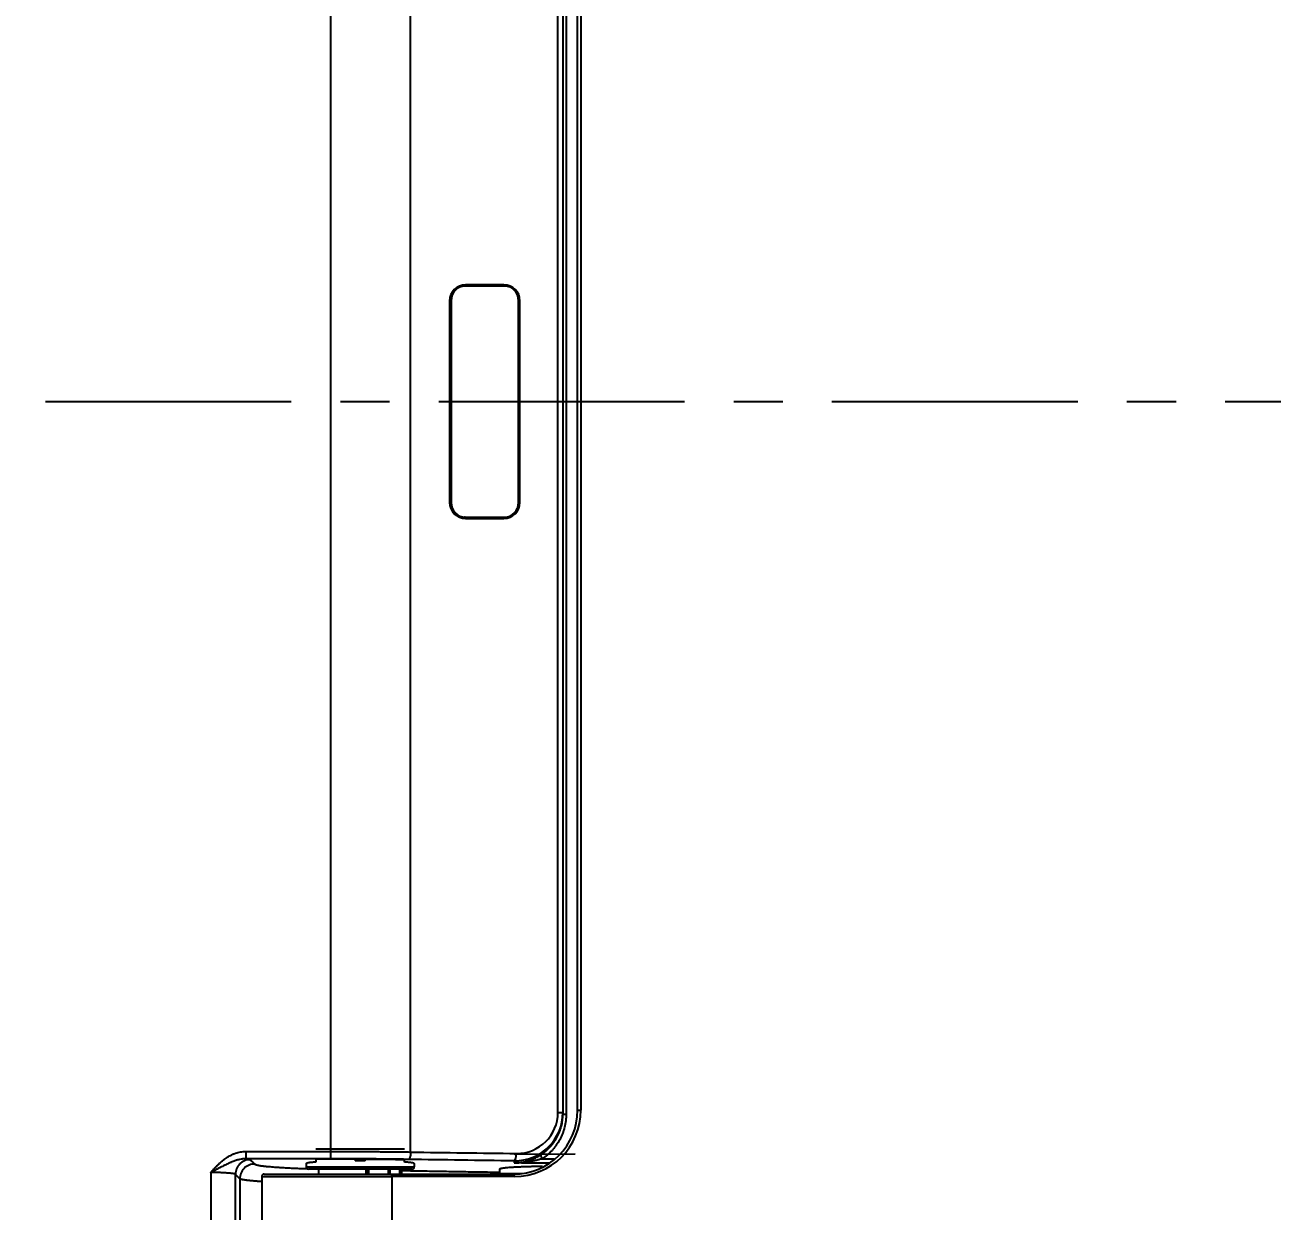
# Model space of a CAD drawing. Extents: x 8541 to 14664, y -60 to 2468.
# Drawn here: x 12184.3 to 12438, y 1522.8 to 1764 of the extents above; entities that cross this region are included whole.
import ezdxf

# ---------------------------------------------------------------- set-up
doc = ezdxf.new("R2010")
doc.units = 0
doc.header["$LTSCALE"] = 20
doc.header["$MEASUREMENT"] = 0
doc.linetypes.add('CENTER', pattern=[2, 1.25, -0.25, 0.25, -0.25])
doc.layers.get('0').update_dxf_attribs({"linetype": 'CONTINUOUS'})
doc.layers.get('DEFPOINTS').update_dxf_attribs({"linetype": 'CONTINUOUS'})
doc.layers.add('CENTER', color=2, linetype='CENTER')
doc.styles.get("Standard").update_dxf_attribs({"font": 'NanumGothic.ttf'})
doc.dimstyles.get("Standard").update_dxf_attribs({"dimtxt": 2.7, "dimasz": 2.5, "dimexe": 1.5, "dimexo": 1.5, "dimgap": 1.5, "dimtad": 1, "dimdec": 0, "dimlfac": 10, "dimzin": 0, "dimdsep": 46, "dimtxsty": 'Standard', "dimcen": 0, "dimclrt": 2, "dimadec": 0, "dimazin": 0, "dimtfac": 1, "dimtdec": 0, "dimtmove": 0, "dimatfit": 3, "dimfxl": 0, "dimtolj": 1, "dimtzin": 0, "dimarcsym": 0})

# ---------------------------------------------------------------- blocks, each defined once
blk = doc.blocks.new('*D19')
at = {"color": 3, "lineweight": -2}
for p, q in [((12048.5, 1688.87), (12048.5, 1970.18)), ((12733.09, 1688.87), (12733.09, 1970.18)), ((12068.5, 1965.18), (12713.09, 1965.18))]:
    blk.add_line(p, q, dxfattribs=at)
at = {"color": 3}
for points in [[(12068.5, 1968.51), (12068.5, 1961.85), (12048.5, 1965.18)], [(12713.09, 1968.51), (12713.09, 1961.85), (12733.09, 1965.18)]]:
    blk.add_solid(points, dxfattribs=at)
at = {"layer": 'DEFPOINTS', "color": 0}
for p in [(12733.09, 1965.18), (12048.5, 1687.37), (12733.09, 1687.37)]:
    blk.add_point(p, dxfattribs=at)
at = {"color": 2, "insert": (12390.79, 1988.79), "char_height": 25, "attachment_point": 5}
blk.add_mtext('\\A1;{\\fNanumGothic|b0|i0|c129|p50;685}', dxfattribs=at)
blk = doc.blocks.new('*D20')
at = {"color": 3, "lineweight": -2}
for p, q in [((12311.93, 1887.21), (12867.53, 1887.21)), ((12861.53, 1863.21), (12861.53, 1712.35)), ((12861.53, 1511.53), (12861.53, 1662.39)), ((12311.93, 1487.53), (12867.53, 1487.53))]:
    blk.add_line(p, q, dxfattribs=at)
at = {"color": 3}
for points in [[(12857.53, 1863.21), (12865.53, 1863.21), (12861.53, 1887.21)], [(12857.53, 1511.53), (12865.53, 1511.53), (12861.53, 1487.53)]]:
    blk.add_solid(points, dxfattribs=at)
at = {"layer": 'DEFPOINTS', "color": 0}
for p in [(12310.13, 1887.21), (12310.13, 1487.53), (12861.53, 1487.53)]:
    blk.add_point(p, dxfattribs=at)
at = {"color": 2, "insert": (12861.53, 1687.37), "char_height": 24, "attachment_point": 5}
blk.add_mtext('\\A1;{\\fNanumGothic|b0|i0|c129|p50;400}', dxfattribs=at)

msp = doc.modelspace()

# ---------------------------------------------------------------- linework, layer by layer
at = {"color": 7, "linetype": 'Continuous'}
for p, q in [((12292.74, 1542.82), (12292.74, 1831.92)), ((12293.75, 1831.92), (12293.75, 1542.82)), ((12294.42, 1832.27), (12294.42, 1542.47)), ((12296.75, 1543.27), (12296.75, 1831.47)), ((12297.41, 1831.47), (12297.41, 1543.27)), ((12273.87, 1710.87), (12273.71, 1710.87)), ((12281.91, 1710.87), (12273.87, 1710.87)), ((12281.77, 1711.12), (12273.97, 1711.12)), ((12270.72, 1707.87), (12270.72, 1666.87)), ((12271.04, 1707.87), (12270.87, 1707.87)), ((12270.87, 1707.87), (12270.87, 1666.87)), ((12271.04, 1707.87), (12271.04, 1666.87)), ((12284.74, 1666.87), (12284.74, 1707.87)), ((12285.02, 1666.87), (12285.02, 1707.87)), ((12271.04, 1666.87), (12270.87, 1666.87)), ((12273.87, 1663.87), (12273.71, 1663.87)), ((12273.87, 1663.87), (12281.91, 1663.87)), ((12273.97, 1663.62), (12281.77, 1663.62)), ((12292.74, 1542.82), (12293.75, 1542.82)), ((12293.75, 1542.82), (12293.75, 1542.47)), ((12293.75, 1542.47), (12294.42, 1542.47)), ((12296.75, 1543.27), (12297.41, 1543.27)), ((12243.51, 1535.38), (12261.51, 1535.39)), ((12241.51, 1532.38), (12241.51, 1531.77)), ((12263.51, 1532.39), (12263.51, 1531.77)), ((12296.28, 1534.35), (12283.88, 1534.28)), ((12228.05, 1529.32), (12227.15, 1530.21)), ((12227.15, 1495.55), (12227.15, 1530.21)), ((12232.51, 1529.77), (12232.51, 1494.05)), ((12232.51, 1529.77), (12259.03, 1529.77)), ((12233.01, 1530.27), (12258.86, 1530.27)), ((12241.51, 1531.77), (12263.51, 1531.77)), ((12263.01, 1531.27), (12242.01, 1531.27)), ((12244.01, 1531.27), (12244.01, 1530.27)), ((12258.86, 1530.27), (12283.75, 1530.27)), ((12283.91, 1529.77), (12259.03, 1529.77)), ((12261.01, 1530.27), (12261, 1531.27)), ((12280.88, 1531.26), (12280.88, 1530.37)), ((12280.88, 1530.37), (12285.38, 1530.37)), ((12228.05, 1529.32), (12228.05, 1494.67))]:
    msp.add_line(p, q, dxfattribs=at)
for centre, radius, start, end in [((12273.97, 1707.87), 3.25, 90, 180), ((12281.77, 1707.87), 3.25, 0, 90), ((12273.97, 1666.87), 3.25, 180, 270), ((12281.77, 1666.87), 3.25, 270, 0), ((12233.01, 1529.77), 0.5, 90, 180), ((12242.01, 1531.77), 0.5, 180, 270), ((12263.01, 1531.77), 0.5, 270, 0), ((12281.38, 1530.37), 0.5, 180, 191.7773)]:
    msp.add_arc(centre, radius, start, end, dxfattribs=at)
for centre, major_axis, ratio, start_param, end_param in [((12273.71, 1707.87), (0, -3), 0.945376, 3.141593, 4.712389), ((12273.87, 1707.87), (0, 3), 0.945376, 0, 1.570796), ((12281.91, 1707.87), (0, 3), 0.945376, 4.712389, 6.283185), ((12273.71, 1666.87), (0, -3), 0.945376, 4.712389, 6.283185), ((12273.87, 1666.87), (0, 3), 0.945376, 1.570796, 3.141593), ((12281.91, 1666.87), (0, 3), 0.945376, 3.141593, 4.712389), ((12283.75, 1543.27), (13, 0), 1, 4.712389, 6.283185), ((12283.75, 1542.98), (6.87, -7.39), 0.984122, 5.533672, 7.097085), ((12283.91, 1543.27), (13.5, 0), 1, 4.712389, 6.283185), ((12284.24, 1542.98), (5.8, -6.33), 0.981332, 5.539892, 7.103305), ((12283.82, 1534.46), (0.02, 1.5), 0.325964, 3.199207, 4.7161), ((12289.84, 1533.38), (0.544, -0.839), 0.254745, 3.188486, 4.548556), ((12258.86, 1529.77), (0, 0.5), 0.325982, 4.712389, 6.283185), ((12283.75, 1529.77), (0, 0.5), 0.325982, 4.712389, 6.283185)]:
    msp.add_ellipse(centre, major_axis=major_axis, ratio=ratio, start_param=start_param, end_param=end_param, dxfattribs=at)
for points, knots in [([(12193.45, 1495.9), (12190.65, 1496.12), (12187.87, 1496.38), (12182.32, 1496.99), (12179.55, 1497.34), (12174.05, 1498.14), (12171.31, 1498.59), (12165.85, 1499.6), (12163.13, 1500.16), (12157.72, 1501.39), (12155.03, 1502.06), (12149.67, 1503.54), (12147.01, 1504.34), (12143.04, 1505.65), (12141.72, 1506.1), (12139.09, 1507.05), (12137.77, 1507.54), (12135.81, 1508.31), (12134.84, 1508.7), (12133.86, 1509.11), (12133.37, 1509.31), (12133.21, 1509.38), (12132.89, 1509.52), (12131.43, 1510.14), (12129.98, 1510.78), (12127.44, 1511.97), (12124.92, 1513.19), (12121.22, 1515.15), (12118.8, 1516.54), (12116.4, 1517.98), (12115.22, 1518.72), (12112.88, 1520.25), (12111.73, 1521.04), (12109.45, 1522.66), (12108.32, 1523.5), (12106.66, 1524.79), (12105.83, 1525.45), (12104.88, 1526.23), (12104.47, 1526.57), (12104.2, 1526.8), (12104.07, 1526.91), (12102.86, 1527.94), (12101.81, 1528.88), (12099.75, 1530.79), (12098.75, 1531.76), (12096.8, 1533.76), (12095.85, 1534.77), (12094, 1536.85), (12093.11, 1537.9), (12091.36, 1540.06), (12090.51, 1541.16), (12088.87, 1543.4), (12088.07, 1544.54), (12086.92, 1546.29), (12086.54, 1546.87), (12085.8, 1548.06), (12085.43, 1548.65), (12084.72, 1549.86), (12084.36, 1550.47), (12083.67, 1551.69), (12083.33, 1552.3), (12082.91, 1553.08), (12082.83, 1553.24), (12082.66, 1553.55), (12082.58, 1553.7), (12082.33, 1554.17), (12081.84, 1555.11), (12081.36, 1556.05), (12080.42, 1557.94), (12079.82, 1559.21), (12078.66, 1561.75), (12078.1, 1563.04), (12076.48, 1566.9), (12075.49, 1569.51), (12073.62, 1574.76), (12072.76, 1577.41), (12071.14, 1582.75), (12070.4, 1585.43), (12069, 1590.85), (12068.36, 1593.57), (12067.6, 1596.99), (12067.38, 1598.02), (12067.17, 1599.05), (12067.02, 1599.74), (12066.95, 1600.08), (12066.61, 1601.8), (12066.34, 1603.18), (12065.56, 1607.31), (12065.09, 1610.06), (12064.21, 1615.57), (12063.8, 1618.32), (12062.68, 1626.59), (12062.06, 1632.1), (12061.26, 1640.38), (12061.02, 1643.13), (12060.59, 1648.65), (12060.4, 1651.41), (12059.89, 1659.69), (12059.41, 1670.74), (12059.27, 1681.79), (12059.27, 1692.85), (12059.34, 1698.38), (12059.65, 1709.44), (12059.89, 1714.98), (12060.39, 1723.28), (12060.58, 1726.05), (12061.02, 1731.59), (12061.26, 1734.36), (12061.79, 1739.9), (12062.08, 1742.67), (12062.56, 1746.83), (12062.73, 1748.21), (12063.07, 1750.98), (12063.25, 1752.37), (12064.2, 1759.3), (12065.07, 1764.82), (12066.62, 1773.04), (12067.17, 1775.77), (12068.37, 1781.22), (12069.01, 1783.93), (12070.4, 1789.33), (12071.15, 1792.02), (12072.77, 1797.36), (12073.64, 1800.02), (12074.69, 1803), (12074.81, 1803.33), (12075.05, 1803.99), (12075.17, 1804.31), (12075.53, 1805.3), (12076.28, 1807.27), (12077.06, 1809.21), (12078.68, 1813.08), (12079.83, 1815.61), (12081.38, 1818.73), (12081.69, 1819.35), (12082.33, 1820.58), (12082.66, 1821.2), (12083.65, 1823.03), (12084.34, 1824.24), (12085.41, 1826.04), (12085.77, 1826.63), (12086.51, 1827.81), (12086.89, 1828.4), (12088.04, 1830.15), (12088.84, 1831.3), (12090.09, 1833), (12090.51, 1833.56), (12091.05, 1834.26), (12091.16, 1834.4), (12091.37, 1834.68), (12091.7, 1835.1), (12092.91, 1836.61), (12094.05, 1837.94), (12095.91, 1840.02), (12096.86, 1841.04), (12098.8, 1843.03), (12099.8, 1843.99), (12101.83, 1845.88), (12102.87, 1846.8), (12104.98, 1848.6), (12106.05, 1849.47), (12108.24, 1851.18), (12109.36, 1852.01), (12111.63, 1853.63), (12112.78, 1854.42), (12114.53, 1855.57), (12115.42, 1856.14), (12116.46, 1856.79), (12116.91, 1857.06), (12117.21, 1857.24), (12117.36, 1857.34), (12118.72, 1858.15), (12119.94, 1858.85), (12122.39, 1860.21), (12124.86, 1861.51), (12127.36, 1862.73), (12131.14, 1864.5), (12133.69, 1865.59), (12138.85, 1867.62), (12141.46, 1868.57), (12146.74, 1870.32), (12149.4, 1871.13), (12153.43, 1872.24), (12154.78, 1872.6), (12156.82, 1873.11), (12157.5, 1873.28), (12158.52, 1873.52), (12158.86, 1873.61), (12159.54, 1873.76), (12161.25, 1874.16), (12162.96, 1874.53), (12165.02, 1874.96), (12165.71, 1875.09), (12167.08, 1875.36), (12167.77, 1875.49), (12171.21, 1876.13), (12173.98, 1876.59), (12179.51, 1877.39), (12182.29, 1877.75), (12186.47, 1878.21), (12187.86, 1878.35), (12190.65, 1878.61), (12192.05, 1878.73), (12193.44, 1878.84)], [0, 0, 0, 0, 0.015625, 0.015625, 0.03125, 0.03125, 0.046875, 0.046875, 0.0625, 0.0625, 0.078125, 0.078125, 0.09375, 0.09375, 0.101562, 0.101562, 0.109375, 0.109375, 0.113281, 0.115234, 0.115234, 0.116211, 0.116211, 0.117187, 0.125, 0.125, 0.132812, 0.140625, 0.148437, 0.148437, 0.15625, 0.15625, 0.164062, 0.164062, 0.171875, 0.171875, 0.175781, 0.177734, 0.178711, 0.178711, 0.179687, 0.179687, 0.1875, 0.1875, 0.195312, 0.195312, 0.203125, 0.203125, 0.210937, 0.210937, 0.21875, 0.21875, 0.226562, 0.226562, 0.230469, 0.230469, 0.234375, 0.234375, 0.238281, 0.238281, 0.242187, 0.242187, 0.243164, 0.243164, 0.244141, 0.244141, 0.246094, 0.25, 0.25, 0.257812, 0.257812, 0.265625, 0.265625, 0.28125, 0.28125, 0.296875, 0.296875, 0.3125, 0.3125, 0.328125, 0.328125, 0.332031, 0.333984, 0.333984, 0.335937, 0.335937, 0.34375, 0.34375, 0.359375, 0.359375, 0.375, 0.375, 0.40625, 0.40625, 0.421875, 0.421875, 0.4375, 0.4375, 0.46875, 0.5, 0.5, 0.53125, 0.53125, 0.5625, 0.5625, 0.578125, 0.578125, 0.59375, 0.59375, 0.609375, 0.609375, 0.617187, 0.617187, 0.625, 0.625, 0.65625, 0.65625, 0.671875, 0.671875, 0.6875, 0.6875, 0.703125, 0.703125, 0.71875, 0.71875, 0.720703, 0.720703, 0.722656, 0.722656, 0.726562, 0.734375, 0.734375, 0.75, 0.75, 0.753906, 0.753906, 0.757812, 0.757812, 0.765625, 0.765625, 0.769531, 0.769531, 0.773437, 0.773437, 0.78125, 0.78125, 0.785156, 0.785156, 0.786133, 0.786133, 0.787109, 0.789062, 0.796875, 0.796875, 0.804687, 0.804687, 0.8125, 0.8125, 0.820312, 0.820312, 0.828125, 0.828125, 0.835937, 0.835937, 0.84375, 0.84375, 0.847656, 0.849609, 0.850586, 0.850586, 0.851562, 0.851562, 0.859375, 0.859375, 0.867187, 0.875, 0.875, 0.890625, 0.890625, 0.90625, 0.90625, 0.921875, 0.921875, 0.929687, 0.929687, 0.933594, 0.933594, 0.935547, 0.935547, 0.9375, 0.945312, 0.945312, 0.949219, 0.949219, 0.953125, 0.953125, 0.96875, 0.96875, 0.984375, 0.984375, 0.992187, 0.992187, 1, 1, 1, 1]), ([(12193.56, 1877.35), (12190.79, 1877.13), (12188.02, 1876.87), (12182.51, 1876.26), (12179.76, 1875.92), (12174.28, 1875.12), (12171.55, 1874.67), (12166.11, 1873.67), (12163.4, 1873.11), (12158, 1871.88), (12155.31, 1871.21), (12151.29, 1870.1), (12149.96, 1869.71), (12148.29, 1869.21), (12147.96, 1869.11), (12147.29, 1868.9), (12146.3, 1868.59), (12145.31, 1868.27), (12142.01, 1867.17), (12139.4, 1866.23), (12134.24, 1864.2), (12131.7, 1863.11), (12127.94, 1861.35), (12125.45, 1860.14), (12122.99, 1858.84), (12120.56, 1857.49), (12119.36, 1856.8), (12118.01, 1855.99), (12117.86, 1855.9), (12117.56, 1855.71), (12117.12, 1855.44), (12116.08, 1854.8), (12115.21, 1854.23), (12113.47, 1853.09), (12112.33, 1852.31), (12110.08, 1850.7), (12108.98, 1849.87), (12106.81, 1848.18), (12105.74, 1847.31), (12103.65, 1845.52), (12102.63, 1844.61), (12100.62, 1842.73), (12099.64, 1841.77), (12097.71, 1839.79), (12096.77, 1838.78), (12094.93, 1836.71), (12094.04, 1835.64), (12092.94, 1834.28), (12092.73, 1834.01), (12092.4, 1833.6), (12092.3, 1833.46), (12092.08, 1833.18), (12091.55, 1832.49), (12091.03, 1831.79), (12089.8, 1830.1), (12089.01, 1828.96), (12087.5, 1826.64), (12086.77, 1825.46), (12085.37, 1823.08), (12084.7, 1821.88), (12083.39, 1819.45), (12082.76, 1818.22), (12080.94, 1814.51), (12079.8, 1811.99), (12078.21, 1808.15), (12077.44, 1806.22), (12076.71, 1804.26), (12076.41, 1803.45), (12076.35, 1803.28), (12076.23, 1802.96), (12076.06, 1802.47), (12075.88, 1801.97), (12074.85, 1799.02), (12073.99, 1796.38), (12072.4, 1791.08), (12071.67, 1788.41), (12070.3, 1783.06), (12069.67, 1780.37), (12068.49, 1774.97), (12067.95, 1772.26), (12066.94, 1766.82), (12066.23, 1762.73), (12065.5, 1757.94), (12065.16, 1755.54), (12065.01, 1754.51), (12064.92, 1753.82), (12064.87, 1753.47), (12064.46, 1750.38), (12063.78, 1744.88), (12063.2, 1739.39), (12062.68, 1733.9), (12062.44, 1731.15), (12062.02, 1725.66), (12061.83, 1722.91), (12061.33, 1714.68), (12061.1, 1709.19), (12060.79, 1698.23), (12060.72, 1692.74), (12060.72, 1681.78), (12060.79, 1676.3), (12061.1, 1665.34), (12061.34, 1659.87), (12061.84, 1651.66), (12062.03, 1648.92), (12062.45, 1643.45), (12062.69, 1640.72), (12063.48, 1632.51), (12064.09, 1627.05), (12065.2, 1618.85), (12065.6, 1616.12), (12066.47, 1610.66), (12066.93, 1607.93), (12067.7, 1603.83), (12067.96, 1602.47), (12068.3, 1600.76), (12068.37, 1600.42), (12068.51, 1599.74), (12068.73, 1598.72), (12069.53, 1594.98), (12070.32, 1591.6), (12071.7, 1586.23), (12072.43, 1583.56), (12074.02, 1578.27), (12074.87, 1575.64), (12076.71, 1570.43), (12077.69, 1567.84), (12079.28, 1564.01), (12080.38, 1561.46), (12081.57, 1558.95), (12082.49, 1557.07), (12082.96, 1556.14), (12083.53, 1555.05), (12083.77, 1554.59), (12083.94, 1554.28), (12084.02, 1554.12), (12084.76, 1552.74), (12085.45, 1551.52), (12086.51, 1549.72), (12086.87, 1549.13), (12087.6, 1547.95), (12087.98, 1547.37), (12089.11, 1545.64), (12089.9, 1544.5), (12091.52, 1542.27), (12092.36, 1541.18), (12094.08, 1539.04), (12094.97, 1537.99), (12096.8, 1535.93), (12097.74, 1534.92), (12099.67, 1532.94), (12100.66, 1531.97), (12102.69, 1530.07), (12103.73, 1529.15), (12104.93, 1528.13), (12105.07, 1528.01), (12105.33, 1527.79), (12105.47, 1527.67), (12105.87, 1527.34), (12106.68, 1526.67), (12107.5, 1526.02), (12109.15, 1524.73), (12110.27, 1523.9), (12112.53, 1522.29), (12113.67, 1521.51), (12115.99, 1520), (12117.16, 1519.26), (12119.54, 1517.84), (12121.93, 1516.46), (12125.61, 1514.52), (12128.11, 1513.3), (12130.63, 1512.13), (12131.9, 1511.56), (12133.35, 1510.94), (12133.51, 1510.88), (12133.83, 1510.74), (12133.99, 1510.67), (12134.48, 1510.47), (12135.44, 1510.07), (12136.41, 1509.68), (12138.36, 1508.92), (12139.66, 1508.43), (12142.27, 1507.49), (12143.57, 1507.04), (12147.51, 1505.75), (12150.15, 1504.95), (12155.47, 1503.49), (12158.13, 1502.83), (12163.5, 1501.61), (12166.2, 1501.06), (12171.61, 1500.06), (12174.33, 1499.62), (12179.79, 1498.82), (12182.53, 1498.47), (12188.03, 1497.87), (12190.79, 1497.61), (12193.56, 1497.39)], [0, 0, 0, 0, 0.015625, 0.015625, 0.03125, 0.03125, 0.046875, 0.046875, 0.0625, 0.0625, 0.078125, 0.078125, 0.085938, 0.085938, 0.087891, 0.087891, 0.089844, 0.09375, 0.09375, 0.109375, 0.109375, 0.125, 0.125, 0.132812, 0.140625, 0.140625, 0.148437, 0.148437, 0.149414, 0.149414, 0.150391, 0.152344, 0.15625, 0.15625, 0.164062, 0.164062, 0.171875, 0.171875, 0.179687, 0.179687, 0.1875, 0.1875, 0.195312, 0.195312, 0.203125, 0.203125, 0.210938, 0.210938, 0.212891, 0.212891, 0.213867, 0.213867, 0.214844, 0.21875, 0.21875, 0.226563, 0.226563, 0.234375, 0.234375, 0.242188, 0.242188, 0.25, 0.25, 0.265625, 0.265625, 0.273438, 0.277344, 0.277344, 0.27832, 0.27832, 0.279297, 0.28125, 0.28125, 0.296875, 0.296875, 0.3125, 0.3125, 0.328125, 0.328125, 0.34375, 0.34375, 0.359375, 0.367188, 0.371094, 0.373047, 0.373047, 0.375, 0.375, 0.390625, 0.40625, 0.40625, 0.421875, 0.421875, 0.4375, 0.4375, 0.46875, 0.46875, 0.5, 0.5, 0.53125, 0.53125, 0.5625, 0.5625, 0.578125, 0.578125, 0.59375, 0.59375, 0.625, 0.625, 0.640625, 0.640625, 0.65625, 0.65625, 0.664063, 0.664063, 0.666016, 0.666016, 0.667969, 0.671875, 0.6875, 0.6875, 0.703125, 0.703125, 0.71875, 0.71875, 0.734375, 0.734375, 0.742188, 0.75, 0.75, 0.753906, 0.755859, 0.756836, 0.756836, 0.757813, 0.757813, 0.765625, 0.765625, 0.769531, 0.769531, 0.773438, 0.773438, 0.78125, 0.78125, 0.789063, 0.789063, 0.796875, 0.796875, 0.804688, 0.804688, 0.8125, 0.8125, 0.820313, 0.820313, 0.821289, 0.821289, 0.822266, 0.822266, 0.824219, 0.828125, 0.828125, 0.835938, 0.835938, 0.84375, 0.84375, 0.851563, 0.851563, 0.859375, 0.867188, 0.875, 0.875, 0.882813, 0.882813, 0.883789, 0.883789, 0.884766, 0.884766, 0.886719, 0.890625, 0.890625, 0.898438, 0.898438, 0.90625, 0.90625, 0.921875, 0.921875, 0.9375, 0.9375, 0.953125, 0.953125, 0.96875, 0.96875, 0.984375, 0.984375, 1, 1, 1, 1]), ([(12289.29, 1534.22), (12289.63, 1534.43), (12289.95, 1534.67), (12290.56, 1535.18), (12290.85, 1535.46), (12291.26, 1535.9), (12291.39, 1536.05), (12291.59, 1536.29), (12291.65, 1536.37), (12291.78, 1536.53), (12291.84, 1536.61), (12292.13, 1537.02), (12292.35, 1537.37), (12292.74, 1538.08), (12292.91, 1538.45), (12293.1, 1538.93), (12293.16, 1539.07), (12293.21, 1539.22), (12293.24, 1539.31), (12293.26, 1539.36), (12293.34, 1539.61), (12293.39, 1539.81), (12293.55, 1540.41), (12293.62, 1540.82), (12293.73, 1541.63), (12293.75, 1542.05), (12293.75, 1542.47)], [0, 0, 0, 0, 0.125, 0.125, 0.25, 0.25, 0.3125, 0.3125, 0.34375, 0.34375, 0.375, 0.375, 0.5, 0.5, 0.625, 0.625, 0.65625, 0.671875, 0.671875, 0.6875, 0.6875, 0.75, 0.75, 0.875, 0.875, 1, 1, 1, 1]), ([(12294.42, 1542.47), (12294.42, 1542.01), (12294.39, 1541.56), (12294.28, 1540.66), (12294.19, 1540.21), (12294.03, 1539.56), (12293.97, 1539.34), (12293.88, 1539.07), (12293.86, 1539.01), (12293.83, 1538.9), (12293.77, 1538.74), (12293.71, 1538.58), (12293.51, 1538.06), (12293.32, 1537.65), (12292.89, 1536.87), (12292.66, 1536.49), (12292.33, 1536.04), (12292.27, 1535.95), (12292.17, 1535.81), (12292.13, 1535.77), (12292.06, 1535.68), (12291.89, 1535.46), (12291.71, 1535.25), (12291.26, 1534.76), (12290.94, 1534.46), (12290.27, 1533.89), (12289.92, 1533.63), (12289.54, 1533.38)], [0, 0, 0, 0, 0.125, 0.125, 0.25, 0.25, 0.3125, 0.3125, 0.328125, 0.328125, 0.34375, 0.375, 0.375, 0.5, 0.5, 0.625, 0.625, 0.65625, 0.65625, 0.671875, 0.671875, 0.6875, 0.75, 0.75, 0.875, 0.875, 1, 1, 1, 1]), ([(12222.15, 1530.61), (12222.16, 1530.61), (12222.16, 1530.61), (12222.16, 1530.61), (12222.16, 1530.62), (12222.16, 1530.62), (12222.16, 1530.62), (12222.16, 1530.62), (12222.16, 1530.62), (12222.16, 1530.62), (12222.16, 1530.62), (12222.16, 1530.62), (12222.17, 1530.62), (12222.17, 1530.63), (12222.18, 1530.64), (12222.19, 1530.65), (12222.21, 1530.67), (12222.23, 1530.69), (12222.27, 1530.74), (12222.3, 1530.77), (12222.39, 1530.87), (12222.45, 1530.94), (12222.63, 1531.14), (12222.75, 1531.27), (12222.99, 1531.54), (12223.11, 1531.67), (12223.36, 1531.92), (12223.48, 1532.05), (12223.74, 1532.3), (12223.87, 1532.42), (12224.13, 1532.66), (12224.27, 1532.78), (12224.48, 1532.95), (12224.54, 1533), (12224.68, 1533.11), (12224.75, 1533.17), (12224.97, 1533.33), (12225.11, 1533.43), (12225.41, 1533.63), (12225.55, 1533.73), (12225.86, 1533.91), (12226.01, 1534), (12226.32, 1534.16), (12226.48, 1534.24), (12226.73, 1534.35), (12226.85, 1534.4), (12226.98, 1534.44), (12227.06, 1534.48), (12227.1, 1534.49), (12227.32, 1534.57), (12227.49, 1534.62), (12227.83, 1534.71), (12228, 1534.75), (12228.35, 1534.81), (12228.53, 1534.83), (12228.88, 1534.86), (12229.06, 1534.87), (12229.24, 1534.87)], [0, 0, 0, 0, 0.000977, 0.000977, 0.001465, 0.001587, 0.001587, 0.001617, 0.001617, 0.001648, 0.001709, 0.001953, 0.001953, 0.003906, 0.003906, 0.007812, 0.007812, 0.015625, 0.015625, 0.03125, 0.03125, 0.0625, 0.0625, 0.125, 0.125, 0.1875, 0.1875, 0.25, 0.25, 0.3125, 0.3125, 0.375, 0.375, 0.40625, 0.40625, 0.4375, 0.4375, 0.5, 0.5, 0.5625, 0.5625, 0.625, 0.625, 0.6875, 0.6875, 0.71875, 0.734375, 0.734375, 0.75, 0.75, 0.8125, 0.8125, 0.875, 0.875, 0.9375, 0.9375, 1, 1, 1, 1]), ([(12229.24, 1534.87), (12229.24, 1534.78), (12229.24, 1534.68), (12229.24, 1534.5), (12229.24, 1534.4), (12229.24, 1534.23), (12229.24, 1534.14), (12229.24, 1533.98), (12229.24, 1533.91), (12229.24, 1533.77), (12229.24, 1533.71), (12229.24, 1533.6), (12229.24, 1533.55), (12229.24, 1533.47), (12229.24, 1533.44), (12229.24, 1533.39), (12229.24, 1533.38), (12229.24, 1533.37)], [0, 0, 0, 0, 0.125, 0.125, 0.25, 0.25, 0.375, 0.375, 0.5, 0.5, 0.625, 0.625, 0.75, 0.75, 0.875, 0.875, 1, 1, 1, 1]), ([(12246.49, 1534.86), (12246.84, 1534.86), (12247.53, 1534.87), (12248.22, 1534.87), (12248.92, 1534.86), (12249.26, 1534.86), (12249.95, 1534.86), (12250.3, 1534.86), (12250.99, 1534.86), (12251.33, 1534.86), (12252.02, 1534.86), (12252.37, 1534.86), (12252.89, 1534.86), (12253.06, 1534.85), (12253.4, 1534.85), (12253.57, 1534.85), (12254.09, 1534.85), (12254.43, 1534.85), (12255.12, 1534.84), (12255.46, 1534.84), (12256.14, 1534.83), (12256.47, 1534.83), (12257.15, 1534.82), (12257.49, 1534.82), (12257.99, 1534.82), (12258.16, 1534.81), (12258.49, 1534.81), (12258.66, 1534.81), (12259.16, 1534.8), (12259.49, 1534.8), (12260.16, 1534.79), (12260.49, 1534.78), (12261.15, 1534.78), (12261.81, 1534.77), (12262.46, 1534.76), (12262.79, 1534.75)], [0, 0, 0, 0, 0.0625, 0.125, 0.125, 0.1875, 0.1875, 0.25, 0.25, 0.3125, 0.3125, 0.375, 0.375, 0.40625, 0.40625, 0.4375, 0.4375, 0.5, 0.5, 0.5625, 0.5625, 0.625, 0.625, 0.6875, 0.6875, 0.71875, 0.71875, 0.75, 0.75, 0.8125, 0.8125, 0.875, 0.875, 0.9375, 1, 1, 1, 1]), ([(12246.49, 1534.86), (12246.49, 1534.77), (12246.49, 1534.67), (12246.49, 1534.49), (12246.49, 1534.4), (12246.49, 1534.22), (12246.49, 1534.14), (12246.49, 1533.98), (12246.49, 1533.9), (12246.49, 1533.76), (12246.49, 1533.7), (12246.49, 1533.59), (12246.49, 1533.54), (12246.49, 1533.46), (12246.49, 1533.43), (12246.49, 1533.39), (12246.49, 1533.37), (12246.49, 1533.37)], [0, 0, 0, 0, 0.125, 0.125, 0.25, 0.25, 0.375, 0.375, 0.5, 0.5, 0.625, 0.625, 0.75, 0.75, 0.875, 0.875, 1, 1, 1, 1]), ([(12229.23, 1533.37), (12229.07, 1533.38), (12228.91, 1533.37), (12228.67, 1533.35), (12228.59, 1533.34), (12228.44, 1533.32), (12228.36, 1533.31), (12228.12, 1533.27), (12227.97, 1533.24), (12227.74, 1533.18), (12227.66, 1533.16), (12227.51, 1533.12), (12227.43, 1533.09), (12227.28, 1533.05), (12227.21, 1533.02), (12227.06, 1532.97), (12226.98, 1532.94), (12226.76, 1532.86), (12226.61, 1532.8), (12226.39, 1532.72), (12226.32, 1532.68), (12226.17, 1532.62), (12226.1, 1532.59), (12225.89, 1532.5), (12225.74, 1532.43), (12225.45, 1532.3), (12225.31, 1532.23), (12225.1, 1532.12), (12225.02, 1532.09), (12224.88, 1532.02), (12224.81, 1531.98), (12224.6, 1531.88), (12224.45, 1531.81), (12224.24, 1531.7), (12224.17, 1531.66), (12224.02, 1531.59), (12223.95, 1531.55), (12223.74, 1531.44), (12223.59, 1531.36), (12223.31, 1531.21), (12223.16, 1531.14), (12222.88, 1530.99), (12222.73, 1530.91), (12222.52, 1530.8), (12222.44, 1530.76), (12222.34, 1530.7), (12222.3, 1530.68), (12222.24, 1530.65), (12222.23, 1530.64), (12222.2, 1530.63), (12222.19, 1530.62), (12222.18, 1530.62), (12222.17, 1530.62), (12222.17, 1530.61), (12222.17, 1530.61), (12222.17, 1530.61), (12222.17, 1530.61), (12222.17, 1530.61), (12222.16, 1530.61), (12222.16, 1530.61), (12222.16, 1530.61), (12222.16, 1530.61), (12222.15, 1530.61)], [0, 0, 0, 0, 0.0625, 0.0625, 0.09375, 0.09375, 0.125, 0.125, 0.1875, 0.1875, 0.21875, 0.21875, 0.25, 0.25, 0.28125, 0.28125, 0.3125, 0.3125, 0.375, 0.375, 0.40625, 0.40625, 0.4375, 0.4375, 0.5, 0.5, 0.5625, 0.5625, 0.59375, 0.59375, 0.625, 0.625, 0.6875, 0.6875, 0.71875, 0.71875, 0.75, 0.75, 0.8125, 0.8125, 0.875, 0.875, 0.9375, 0.9375, 0.96875, 0.96875, 0.984375, 0.984375, 0.992188, 0.992188, 0.996094, 0.996094, 0.998047, 0.998047, 0.998169, 0.998169, 0.998291, 0.998291, 0.998535, 0.999023, 0.999023, 1, 1, 1, 1]), ([(12230.15, 1533.2), (12229.95, 1533.2), (12229.76, 1533.18), (12229.37, 1533.1), (12229.18, 1533.05), (12228.82, 1532.9), (12228.65, 1532.8), (12228.32, 1532.59), (12228.17, 1532.46), (12227.89, 1532.18), (12227.77, 1532.03), (12227.55, 1531.71), (12227.46, 1531.53), (12227.3, 1531.17), (12227.25, 1530.98), (12227.17, 1530.6), (12227.15, 1530.4), (12227.15, 1530.21)], [0, 0, 0, 0, 0.125, 0.125, 0.25, 0.25, 0.375, 0.375, 0.5, 0.5, 0.625, 0.625, 0.75, 0.75, 0.875, 0.875, 1, 1, 1, 1]), ([(12230.15, 1533.2), (12230.15, 1533.2), (12230.15, 1533.2), (12230.14, 1533.21), (12230.14, 1533.21), (12230.14, 1533.21), (12230.14, 1533.21), (12230.13, 1533.21), (12230.13, 1533.22), (12230.12, 1533.22), (12230.12, 1533.22), (12230.12, 1533.22), (12230.11, 1533.23), (12230.11, 1533.23), (12230.1, 1533.23), (12230.1, 1533.23), (12230.09, 1533.23), (12230.08, 1533.24), (12230.08, 1533.24), (12230.07, 1533.24), (12230.07, 1533.24), (12230.06, 1533.24), (12230.05, 1533.25), (12230.05, 1533.25), (12230.04, 1533.25), (12230.03, 1533.25), (12230.03, 1533.26), (12230.02, 1533.26), (12230.01, 1533.26), (12230, 1533.26), (12229.99, 1533.26), (12229.99, 1533.27), (12229.98, 1533.27), (12229.97, 1533.27), (12229.96, 1533.27), (12229.95, 1533.27), (12229.94, 1533.28), (12229.93, 1533.28), (12229.92, 1533.28), (12229.92, 1533.28), (12229.91, 1533.28), (12229.9, 1533.29), (12229.89, 1533.29), (12229.88, 1533.29), (12229.87, 1533.29), (12229.86, 1533.29), (12229.85, 1533.29), (12229.83, 1533.3), (12229.82, 1533.3), (12229.81, 1533.3), (12229.8, 1533.3), (12229.79, 1533.3), (12229.78, 1533.31), (12229.77, 1533.31), (12229.76, 1533.31), (12229.75, 1533.31), (12229.74, 1533.31), (12229.72, 1533.31), (12229.71, 1533.32), (12229.7, 1533.32), (12229.69, 1533.32), (12229.68, 1533.32), (12229.66, 1533.32), (12229.65, 1533.33), (12229.64, 1533.33), (12229.63, 1533.33), (12229.61, 1533.33), (12229.6, 1533.33), (12229.6, 1533.33), (12229.59, 1533.33), (12229.58, 1533.33), (12229.57, 1533.34), (12229.55, 1533.34), (12229.54, 1533.34), (12229.52, 1533.34), (12229.5, 1533.34), (12229.47, 1533.35), (12229.45, 1533.35), (12229.42, 1533.35), (12229.39, 1533.36), (12229.35, 1533.36), (12229.32, 1533.36), (12229.28, 1533.37), (12229.25, 1533.37), (12229.23, 1533.37)], [0, 0, 0, 0, 0.012706, 0.025369, 0.037989, 0.050565, 0.063098, 0.075587, 0.088033, 0.100436, 0.112796, 0.125113, 0.137387, 0.149618, 0.161805, 0.17395, 0.186052, 0.198111, 0.210128, 0.222101, 0.234032, 0.24592, 0.257765, 0.269567, 0.281327, 0.293044, 0.304718, 0.316349, 0.327938, 0.339485, 0.350988, 0.362449, 0.373867, 0.385243, 0.396576, 0.407866, 0.419114, 0.430319, 0.441482, 0.452601, 0.463679, 0.474713, 0.485705, 0.496654, 0.507561, 0.518425, 0.529246, 0.540025, 0.550761, 0.561454, 0.572105, 0.582712, 0.593277, 0.6038, 0.61428, 0.624717, 0.635111, 0.645462, 0.655771, 0.666037, 0.67626, 0.68644, 0.696578, 0.706673, 0.716725, 0.726734, 0.7367, 0.746623, 0.75094, 0.756792, 0.764181, 0.773106, 0.783567, 0.795565, 0.809098, 0.824168, 0.840774, 0.858915, 0.878592, 0.899804, 0.922552, 0.946834, 0.97265, 1, 1, 1, 1]), ([(12230.15, 1533.2), (12230.3, 1533.05), (12230.6, 1532.76), (12230.9, 1532.46), (12231.05, 1532.31)], [0, 0, 0, 0, 0.498903, 1, 1, 1, 1]), ([(12231.05, 1532.31), (12231.05, 1532.31), (12231.05, 1532.31), (12231.05, 1532.31), (12231.06, 1532.3), (12231.06, 1532.3), (12231.07, 1532.3), (12231.07, 1532.29), (12231.08, 1532.29), (12231.09, 1532.28), (12231.09, 1532.28), (12231.1, 1532.28), (12231.1, 1532.27), (12231.11, 1532.27), (12231.12, 1532.27), (12231.12, 1532.26), (12231.13, 1532.26), (12231.14, 1532.26), (12231.15, 1532.25), (12231.15, 1532.25), (12231.16, 1532.24), (12231.17, 1532.24), (12231.18, 1532.24), (12231.19, 1532.23), (12231.2, 1532.23), (12231.21, 1532.23), (12231.22, 1532.22), (12231.23, 1532.22), (12231.23, 1532.21), (12231.24, 1532.21), (12231.26, 1532.21), (12231.27, 1532.2), (12231.28, 1532.2), (12231.29, 1532.2), (12231.3, 1532.19), (12231.31, 1532.19), (12231.32, 1532.19), (12231.33, 1532.18), (12231.34, 1532.18), (12231.36, 1532.17), (12231.37, 1532.17), (12231.38, 1532.17), (12231.39, 1532.16), (12231.41, 1532.16), (12231.42, 1532.16), (12231.43, 1532.15), (12231.45, 1532.15), (12231.51, 1532.13), (12231.63, 1532.1), (12231.84, 1532.06), (12232.07, 1532.02), (12232.34, 1531.98), (12232.63, 1531.94), (12232.95, 1531.9), (12233.3, 1531.86), (12233.72, 1531.82), (12234.21, 1531.78), (12234.8, 1531.73), (12235.38, 1531.68), (12235.94, 1531.65), (12236.46, 1531.61), (12237.01, 1531.58), (12237.58, 1531.55), (12238.18, 1531.52), (12238.79, 1531.49), (12239.42, 1531.46), (12239.89, 1531.44), (12240.19, 1531.43), (12240.31, 1531.43), (12240.42, 1531.42), (12240.54, 1531.42), (12240.66, 1531.41), (12240.78, 1531.41), (12240.9, 1531.4), (12241.02, 1531.4), (12241.14, 1531.4), (12241.26, 1531.39), (12241.39, 1531.39), (12241.47, 1531.38), (12241.51, 1531.38)], [0, 0, 0, 0, 0.003412, 0.006821, 0.010227, 0.01363, 0.01703, 0.020427, 0.023821, 0.027212, 0.030601, 0.033986, 0.037369, 0.040748, 0.044125, 0.0475, 0.050871, 0.05424, 0.057607, 0.06097, 0.064332, 0.06769, 0.071047, 0.0744, 0.077752, 0.0811, 0.084447, 0.087791, 0.091133, 0.094473, 0.09781, 0.101145, 0.104478, 0.107809, 0.111138, 0.114465, 0.11779, 0.121112, 0.124433, 0.127752, 0.131069, 0.134384, 0.137697, 0.141009, 0.144318, 0.147626, 0.150933, 0.154237, 0.192347, 0.230438, 0.268563, 0.306777, 0.345068, 0.383323, 0.421594, 0.459933, 0.510938, 0.561875, 0.612871, 0.651116, 0.689316, 0.727523, 0.765792, 0.804097, 0.842347, 0.880594, 0.91889, 0.925666, 0.932438, 0.939206, 0.945971, 0.952733, 0.959492, 0.966248, 0.973002, 0.979754, 0.986504, 0.993252, 1, 1, 1, 1]), ([(12243.51, 1532.71), (12243.35, 1532.7), (12243.2, 1532.68), (12242.91, 1532.66), (12242.78, 1532.65), (12242.62, 1532.63), (12242.59, 1532.63), (12242.53, 1532.62), (12242.44, 1532.61), (12242.36, 1532.6), (12242.2, 1532.58), (12242.01, 1532.55), (12241.79, 1532.51), (12241.68, 1532.48), (12241.62, 1532.46), (12241.6, 1532.45), (12241.57, 1532.44), (12241.57, 1532.44), (12241.55, 1532.43), (12241.55, 1532.43), (12241.52, 1532.41), (12241.51, 1532.39), (12241.51, 1532.38)], [0, 0, 0, 0, 0.125, 0.125, 0.25, 0.25, 0.28125, 0.28125, 0.3125, 0.375, 0.375, 0.5, 0.625, 0.75, 0.75, 0.8125, 0.8125, 0.84375, 0.84375, 0.875, 0.875, 1, 1, 1, 1]), ([(12262.31, 1533.25), (12261.99, 1533.26), (12261.35, 1533.27), (12260.71, 1533.28), (12260.07, 1533.29), (12259.75, 1533.29), (12259.11, 1533.3), (12258.78, 1533.3), (12258.3, 1533.31), (12258.14, 1533.31), (12257.81, 1533.32), (12257.65, 1533.32), (12257.16, 1533.32), (12256.83, 1533.33), (12256.18, 1533.33), (12255.85, 1533.34), (12255.19, 1533.34), (12254.53, 1533.35), (12253.87, 1533.35), (12253.36, 1533.35), (12253.2, 1533.36), (12252.86, 1533.36), (12252.7, 1533.36), (12252.2, 1533.36), (12251.86, 1533.36), (12251.19, 1533.36), (12250.86, 1533.36), (12250.19, 1533.37), (12249.85, 1533.37), (12249.18, 1533.37), (12248.84, 1533.37), (12248.17, 1533.37), (12247.5, 1533.37), (12246.83, 1533.37), (12246.49, 1533.37)], [0, 0, 0, 0, 0.0625, 0.125, 0.125, 0.1875, 0.1875, 0.25, 0.25, 0.28125, 0.28125, 0.3125, 0.3125, 0.375, 0.375, 0.4375, 0.4375, 0.5, 0.5625, 0.5625, 0.59375, 0.59375, 0.625, 0.625, 0.6875, 0.6875, 0.75, 0.75, 0.8125, 0.8125, 0.875, 0.875, 0.9375, 1, 1, 1, 1]), ([(12251.51, 1533.28), (12251.3, 1533.28), (12251.09, 1533.28), (12250.67, 1533.28), (12250.46, 1533.28), (12249.84, 1533.28), (12249.42, 1533.28), (12248.58, 1533.28), (12248.17, 1533.28), (12247.33, 1533.28), (12246.91, 1533.28), (12246.49, 1533.28)], [0, 0, 0, 0, 0.125, 0.125, 0.25, 0.25, 0.5, 0.5, 0.75, 0.75, 1, 1, 1, 1]), ([(12261.51, 1533.18), (12261.18, 1533.18), (12260.53, 1533.19), (12259.87, 1533.2), (12259.21, 1533.21), (12258.88, 1533.22), (12258.22, 1533.22), (12257.89, 1533.23), (12257.23, 1533.24), (12256.89, 1533.24), (12256.39, 1533.25), (12256.22, 1533.25), (12255.88, 1533.25), (12255.72, 1533.25), (12255.21, 1533.26), (12254.87, 1533.26), (12254.19, 1533.27), (12253.85, 1533.27), (12253.51, 1533.27)], [0, 0, 0, 0, 0.125, 0.25, 0.25, 0.375, 0.375, 0.5, 0.5, 0.625, 0.625, 0.6875, 0.6875, 0.75, 0.75, 0.875, 0.875, 1, 1, 1, 1]), ([(12263.51, 1532.39), (12263.51, 1532.41), (12263.5, 1532.42), (12263.45, 1532.45), (12263.39, 1532.48), (12263.28, 1532.51), (12263.16, 1532.54), (12263.08, 1532.55), (12262.97, 1532.57), (12262.95, 1532.57), (12262.91, 1532.58), (12262.88, 1532.59), (12262.81, 1532.6), (12262.76, 1532.6), (12262.6, 1532.62), (12262.37, 1532.65), (12261.97, 1532.69), (12261.67, 1532.71), (12261.51, 1532.72)], [0, 0, 0, 0, 0.125, 0.125, 0.25, 0.375, 0.375, 0.5, 0.5, 0.53125, 0.53125, 0.5625, 0.5625, 0.625, 0.625, 0.75, 0.875, 1, 1, 1, 1]), ([(12262.79, 1534.75), (12262.79, 1534.66), (12262.78, 1534.56), (12262.77, 1534.37), (12262.76, 1534.28), (12262.74, 1534.11), (12262.72, 1534.02), (12262.68, 1533.86), (12262.66, 1533.79), (12262.62, 1533.65), (12262.6, 1533.59), (12262.54, 1533.48), (12262.52, 1533.43), (12262.46, 1533.35), (12262.43, 1533.32), (12262.37, 1533.27), (12262.34, 1533.26), (12262.31, 1533.25)], [0, 0, 0, 0, 0.125, 0.125, 0.25, 0.25, 0.375, 0.375, 0.5, 0.5, 0.625, 0.625, 0.75, 0.75, 0.875, 0.875, 1, 1, 1, 1]), ([(12283.83, 1532.96), (12280.24, 1533.01), (12276.65, 1533.05), (12269.48, 1533.15), (12265.89, 1533.2), (12262.31, 1533.25)], [0, 0, 0, 0, 0.5, 0.5, 1, 1, 1, 1]), ([(12262.79, 1534.75), (12266.38, 1534.7), (12269.96, 1534.64), (12277.13, 1534.55), (12280.72, 1534.5), (12284.3, 1534.46)], [0, 0, 0, 0, 0.5, 0.5, 1, 1, 1, 1]), ([(12283.82, 1532.53), (12283.82, 1532.53), (12283.83, 1532.53), (12283.84, 1532.53), (12283.84, 1532.53), (12283.84, 1532.53), (12283.84, 1532.53), (12283.84, 1532.53), (12283.84, 1532.53), (12283.85, 1532.53), (12283.86, 1532.53), (12283.88, 1532.53), (12283.89, 1532.53), (12283.94, 1532.54), (12283.97, 1532.54), (12284.06, 1532.54), (12284.12, 1532.54), (12284.24, 1532.55), (12284.3, 1532.55), (12284.42, 1532.56), (12284.48, 1532.57), (12284.78, 1532.59), (12285.02, 1532.62), (12285.5, 1532.7), (12285.73, 1532.74), (12286.2, 1532.85), (12286.44, 1532.92), (12286.9, 1533.06), (12287.13, 1533.14), (12287.42, 1533.25), (12287.47, 1533.27), (12287.59, 1533.32), (12287.64, 1533.34), (12287.81, 1533.42), (12287.92, 1533.47), (12288.25, 1533.62), (12288.47, 1533.73), (12288.78, 1533.91), (12288.89, 1533.97), (12289.09, 1534.09), (12289.19, 1534.15), (12289.29, 1534.22)], [0, 0, 0, 0, 0.001953, 0.00293, 0.003418, 0.003418, 0.003662, 0.003662, 0.003906, 0.003906, 0.007812, 0.007812, 0.015625, 0.015625, 0.03125, 0.03125, 0.0625, 0.0625, 0.09375, 0.09375, 0.125, 0.125, 0.25, 0.25, 0.375, 0.375, 0.5, 0.5, 0.625, 0.625, 0.65625, 0.65625, 0.6875, 0.6875, 0.75, 0.75, 0.875, 0.875, 0.9375, 0.9375, 1, 1, 1, 1]), ([(12289.54, 1533.38), (12289.32, 1533.32), (12289.09, 1533.25), (12288.63, 1533.13), (12288.4, 1533.07), (12288.05, 1532.99), (12287.93, 1532.97), (12287.69, 1532.92), (12287.57, 1532.89), (12287.22, 1532.83), (12286.98, 1532.79), (12286.5, 1532.72), (12286.25, 1532.69), (12285.77, 1532.63), (12285.53, 1532.61), (12285.04, 1532.57), (12284.8, 1532.56), (12284.43, 1532.54), (12284.31, 1532.54), (12284.13, 1532.54), (12284.06, 1532.54), (12283.97, 1532.53), (12283.94, 1532.53), (12283.9, 1532.53), (12283.88, 1532.53), (12283.86, 1532.53), (12283.85, 1532.53), (12283.84, 1532.53), (12283.84, 1532.53), (12283.84, 1532.53), (12283.83, 1532.53), (12283.83, 1532.53), (12283.82, 1532.53), (12283.82, 1532.53)], [0, 0, 0, 0, 0.125, 0.125, 0.25, 0.25, 0.3125, 0.3125, 0.375, 0.375, 0.5, 0.5, 0.625, 0.625, 0.75, 0.75, 0.875, 0.875, 0.9375, 0.9375, 0.96875, 0.96875, 0.984375, 0.984375, 0.992188, 0.992188, 0.996094, 0.996094, 0.99707, 0.99707, 0.998047, 0.998047, 1, 1, 1, 1]), ([(12290.98, 1532.47), (12290.57, 1532.47), (12290.17, 1532.48), (12287.79, 1532.5), (12285.81, 1532.52), (12283.82, 1532.53)], [0, 0, 0, 0, 0.171242, 0.171242, 1, 1, 1, 1]), ([(12227.15, 1530.21), (12227.14, 1530.22), (12227.12, 1530.24), (12227.05, 1530.27), (12227.01, 1530.28), (12226.9, 1530.31), (12226.84, 1530.33), (12226.7, 1530.35), (12226.62, 1530.37), (12226.44, 1530.39), (12226.35, 1530.4), (12226.15, 1530.43), (12226.05, 1530.44), (12225.83, 1530.46), (12225.71, 1530.47), (12225.47, 1530.49), (12225.35, 1530.49), (12225.1, 1530.51), (12224.97, 1530.52), (12224.72, 1530.53), (12224.59, 1530.54), (12224.32, 1530.55), (12224.19, 1530.56), (12223.93, 1530.57), (12223.79, 1530.57), (12223.4, 1530.59), (12223.14, 1530.59), (12222.64, 1530.6), (12222.39, 1530.61), (12222.16, 1530.61)], [0, 0, 0, 0, 0.0625, 0.0625, 0.125, 0.125, 0.1875, 0.1875, 0.25, 0.25, 0.3125, 0.3125, 0.375, 0.375, 0.4375, 0.4375, 0.5, 0.5, 0.5625, 0.5625, 0.625, 0.625, 0.6875, 0.6875, 0.75, 0.75, 0.875, 0.875, 1, 1, 1, 1]), ([(12241.51, 1531.38), (12241.53, 1531.38), (12241.57, 1531.38), (12241.63, 1531.38), (12241.67, 1531.38), (12241.7, 1531.38)], [0, 0, 0, 0, 0.33335, 0.666682, 1, 1, 1, 1]), ([(12261, 1530.99), (12261.1, 1530.99), (12261.84, 1530.97), (12263.23, 1530.95), (12265.18, 1530.92), (12267.13, 1530.88), (12269.08, 1530.85), (12271.04, 1530.82), (12273.01, 1530.78), (12274.99, 1530.75), (12276.97, 1530.72), (12278.95, 1530.69), (12280.28, 1530.67), (12280.94, 1530.66)], [0, 0, 0, 0, 0.014537, 0.111755, 0.209267, 0.307073, 0.405173, 0.503569, 0.602261, 0.70125, 0.800535, 0.900119, 1, 1, 1, 1]), ([(12289.59, 1531.81), (12289.57, 1531.81), (12289.55, 1531.81), (12289.22, 1531.81), (12288.6, 1531.8), (12288, 1531.79), (12287.54, 1531.78), (12287.36, 1531.78), (12287.17, 1531.77), (12287.09, 1531.77), (12287.06, 1531.77), (12286.95, 1531.77), (12286.87, 1531.76), (12286.51, 1531.75), (12286.22, 1531.75), (12285.67, 1531.73), (12285.4, 1531.72), (12284.87, 1531.7), (12284.62, 1531.68), (12284.34, 1531.67), (12284.31, 1531.67), (12284.25, 1531.67), (12284.15, 1531.66), (12284.07, 1531.66), (12283.89, 1531.65), (12283.77, 1531.64), (12283.44, 1531.62), (12283.23, 1531.61), (12282.83, 1531.58), (12282.64, 1531.57), (12282.42, 1531.55), (12282.38, 1531.54), (12282.29, 1531.54), (12282.25, 1531.53), (12282.13, 1531.52), (12282.05, 1531.51), (12281.83, 1531.49), (12281.56, 1531.46), (12281.35, 1531.42), (12281.22, 1531.4), (12281.17, 1531.39), (12281.12, 1531.38), (12281.11, 1531.37), (12281.1, 1531.37), (12281.07, 1531.37), (12281.06, 1531.36), (12280.98, 1531.34), (12280.94, 1531.32), (12280.89, 1531.29), (12280.88, 1531.28), (12280.88, 1531.26)], [0, 0, 0, 0, 0.003718, 0.003718, 0.070713, 0.137708, 0.137708, 0.171206, 0.17958, 0.17958, 0.187954, 0.187954, 0.204703, 0.204703, 0.271698, 0.271698, 0.338693, 0.338693, 0.405688, 0.405688, 0.414062, 0.414062, 0.422437, 0.439185, 0.439185, 0.472683, 0.472683, 0.539678, 0.539678, 0.606673, 0.606673, 0.623421, 0.623421, 0.64017, 0.64017, 0.673668, 0.673668, 0.740662, 0.807657, 0.807657, 0.841155, 0.849529, 0.849529, 0.857904, 0.857904, 0.874652, 0.874652, 0.941647, 0.941647, 1, 1, 1, 1]), ([(12232.47, 1528.73), (12232.46, 1528.74), (12232.43, 1528.74), (12232.38, 1528.74), (12232.31, 1528.75), (12232.24, 1528.75), (12232.17, 1528.76), (12232.1, 1528.76), (12232.03, 1528.77), (12231.96, 1528.77), (12231.89, 1528.77), (12231.82, 1528.78), (12231.76, 1528.78), (12231.69, 1528.79), (12231.62, 1528.79), (12231.56, 1528.8), (12231.49, 1528.8), (12231.43, 1528.81), (12231.36, 1528.81), (12231.3, 1528.82), (12231.24, 1528.82), (12231.17, 1528.83), (12231.11, 1528.84), (12231.05, 1528.84), (12230.99, 1528.85), (12230.92, 1528.85), (12230.86, 1528.86), (12230.8, 1528.86), (12230.74, 1528.87), (12230.68, 1528.87), (12230.62, 1528.88), (12230.57, 1528.88), (12230.51, 1528.89), (12230.45, 1528.89), (12230.39, 1528.9), (12230.34, 1528.9), (12230.28, 1528.91), (12230.23, 1528.92), (12230.17, 1528.92), (12230.12, 1528.93), (12230.06, 1528.93), (12230.01, 1528.94), (12229.96, 1528.94), (12229.9, 1528.95), (12229.85, 1528.95), (12229.8, 1528.96), (12229.75, 1528.97), (12229.7, 1528.97), (12229.65, 1528.98), (12229.6, 1528.98), (12229.56, 1528.99), (12229.51, 1528.99), (12229.46, 1529), (12229.42, 1529.01), (12229.37, 1529.01), (12229.33, 1529.02), (12229.28, 1529.02), (12229.24, 1529.03), (12229.2, 1529.04), (12229.15, 1529.04), (12229.11, 1529.05), (12229.07, 1529.05), (12229.03, 1529.06), (12228.99, 1529.07), (12228.95, 1529.07), (12228.91, 1529.08), (12228.88, 1529.08), (12228.84, 1529.09), (12228.8, 1529.1), (12228.77, 1529.1), (12228.73, 1529.11), (12228.7, 1529.11), (12228.67, 1529.12), (12228.64, 1529.13), (12228.6, 1529.13), (12228.57, 1529.14), (12228.54, 1529.15), (12228.51, 1529.15), (12228.48, 1529.16), (12228.46, 1529.17), (12228.43, 1529.17), (12228.4, 1529.18), (12228.38, 1529.18), (12228.35, 1529.19), (12228.33, 1529.2), (12228.31, 1529.2), (12228.28, 1529.21), (12228.26, 1529.22), (12228.24, 1529.22), (12228.22, 1529.23), (12228.2, 1529.24), (12228.19, 1529.24), (12228.17, 1529.25), (12228.15, 1529.26), (12228.14, 1529.26), (12228.12, 1529.27), (12228.11, 1529.28), (12228.1, 1529.28), (12228.08, 1529.29), (12228.07, 1529.3), (12228.06, 1529.31), (12228.05, 1529.31), (12228.05, 1529.32), (12228.05, 1529.32)], [0, 0, 0, 0, 0.003521, 0.012494, 0.021487, 0.0305, 0.039533, 0.048586, 0.057659, 0.066752, 0.075865, 0.084999, 0.094152, 0.103325, 0.112518, 0.121732, 0.130965, 0.140219, 0.149492, 0.158786, 0.168099, 0.177433, 0.186786, 0.19616, 0.205554, 0.214967, 0.224401, 0.233855, 0.243329, 0.252823, 0.262337, 0.271871, 0.281425, 0.290999, 0.300593, 0.310207, 0.319841, 0.329495, 0.339169, 0.348863, 0.358578, 0.368312, 0.378066, 0.387841, 0.397635, 0.40745, 0.417284, 0.427139, 0.437013, 0.446908, 0.456823, 0.466757, 0.476712, 0.486687, 0.496682, 0.506697, 0.516732, 0.526786, 0.536861, 0.546956, 0.557072, 0.567207, 0.577362, 0.587537, 0.597732, 0.607947, 0.618183, 0.628438, 0.638713, 0.649009, 0.659324, 0.66966, 0.680015, 0.690391, 0.700786, 0.711202, 0.721638, 0.732094, 0.742569, 0.753065, 0.763581, 0.774117, 0.784673, 0.795249, 0.805845, 0.816461, 0.827097, 0.837753, 0.848429, 0.859125, 0.869842, 0.880578, 0.891334, 0.902111, 0.912907, 0.923724, 0.93456, 0.945417, 0.956293, 0.96719, 0.978107, 0.989043, 1, 1, 1, 1])]:
    msp.add_open_spline(points, degree=3, knots=knots, dxfattribs=at)
for points, degree in [([(12246.49, 1839.88), (12246.49, 1534.86)], 1), ([(12262.79, 1534.75), (12262.79, 1839.99)], 1), ([(12229.24, 1534.87), (12234.99, 1534.87), (12240.74, 1534.86), (12246.49, 1534.86)], 3), ([(12231.05, 1532.31), (12230.69, 1532.31), (12229.93, 1532.19), (12228.86, 1531.5), (12228.18, 1530.43), (12228.05, 1529.67), (12228.05, 1529.32)], 3), ([(12246.49, 1533.37), (12240.74, 1533.36), (12234.99, 1533.37), (12229.24, 1533.37)], 3), ([(12243.51, 1533.28), (12243.51, 1533.09), (12243.51, 1532.9), (12243.51, 1532.71)], 3), ([(12246.49, 1533.28), (12245.5, 1533.28), (12244.5, 1533.28), (12243.51, 1533.28)], 3), ([(12251.51, 1533.28), (12251.51, 1533.17), (12251.51, 1533.06), (12251.51, 1532.95)], 3), ([(12253.51, 1532.95), (12253.17, 1532.96), (12252.51, 1532.96), (12251.84, 1532.95), (12251.51, 1532.95)], 3), ([(12253.51, 1533.27), (12253.51, 1533.16), (12253.51, 1533.06), (12253.51, 1532.95)], 3), ([(12261.51, 1532.72), (12261.51, 1532.87), (12261.51, 1533.03), (12261.51, 1533.18)], 3), ([(12283.83, 1532.96), (12283.82, 1532.84), (12283.82, 1532.71), (12283.82, 1532.58)], 3), ([(12283.82, 1532.58), (12283.82, 1532.57), (12283.82, 1532.55), (12283.82, 1532.53)], 3), ([(12289.54, 1533.38), (12290.36, 1533.38), (12291.17, 1533.37), (12291.98, 1533.36)], 3), ([(12222.16, 1530.61), (12222.16, 1519.02), (12222.16, 1507.42), (12222.16, 1495.83)], 3), ([(12253.75, 1530.27), (12253.75, 1530.6), (12253.75, 1530.93), (12253.75, 1531.27)], 3), ([(12254.01, 1530.27), (12254.01, 1530.6), (12254, 1530.93), (12254, 1531.27)], 3), ([(12254, 1531.27), (12254, 1530.93), (12254.01, 1530.6), (12254.01, 1530.27)], 3), ([(12254.22, 1531.27), (12254.22, 1530.93), (12254.22, 1530.6), (12254.22, 1530.27)], 3), ([(12258.26, 1530.27), (12258.26, 1530.6), (12258.25, 1530.93), (12258.25, 1531.27)], 3), ([(12258.54, 1531.27), (12258.54, 1530.93), (12258.54, 1530.6), (12258.54, 1530.27)], 3), ([(12259.03, 1494.47), (12259.03, 1506.23), (12259.03, 1518), (12259.03, 1529.77)], 3), ([(12260.62, 1530.27), (12260.62, 1530.6), (12260.62, 1530.93), (12260.61, 1531.27)], 3), ([(12260.91, 1531.27), (12260.91, 1530.93), (12260.91, 1530.6), (12260.92, 1530.27)], 3)]:
    msp.add_open_spline(points, degree=degree, dxfattribs=at)
at = {"layer": 'CENTER', "color": 1, "linetype": 'CENTER', "ltscale": 2}
msp.add_line((12028.5, 1687.37), (12756.57, 1687.37), dxfattribs=at)

# ---------------------------------------------------------------- dimensions: what is measured, and where the dimension line sits
dim = msp.add_linear_dim(base=(12733.09, 1965.18), p1=(12048.5, 1687.37), p2=(12733.09, 1687.37), text='{\\fNanumGothic|b0|i0|c129|p50;<>}', dimstyle='Standard', override={"dimtxt": 25, "dimasz": 20, "dimexe": 5, "dimgap": 10, "dimlfac": 1, "dimzin": 12, "dimpost": '', "dimclrd": 3, "dimclre": 3, "dimazin": 2, "dimarcsym": 1})
dim.commit()
dim.dimension.update_dxf_attribs({"geometry": '*D19', "text_midpoint": (12390.79, 1988.79)})
dim = msp.add_linear_dim(base=(12861.53, 1487.53), p1=(12310.13, 1887.21), p2=(12310.13, 1487.53), angle=90, text='{\\fNanumGothic|b0|i0|c129|p50;<>}', dimstyle='Standard', override={"dimscale": 1.2, "dimtxt": 20, "dimasz": 20, "dimexe": 5, "dimgap": 10, "dimtih": 1, "dimtoh": 1, "dimlfac": 1, "dimzin": 12, "dimclrd": 3, "dimclre": 3, "dimazin": 2, "dimarcsym": 1})
dim.commit()
dim.dimension.update_dxf_attribs({"geometry": '*D20', "text_midpoint": (12861.53, 1687.37)})

doc.saveas('drawing.dxf')
